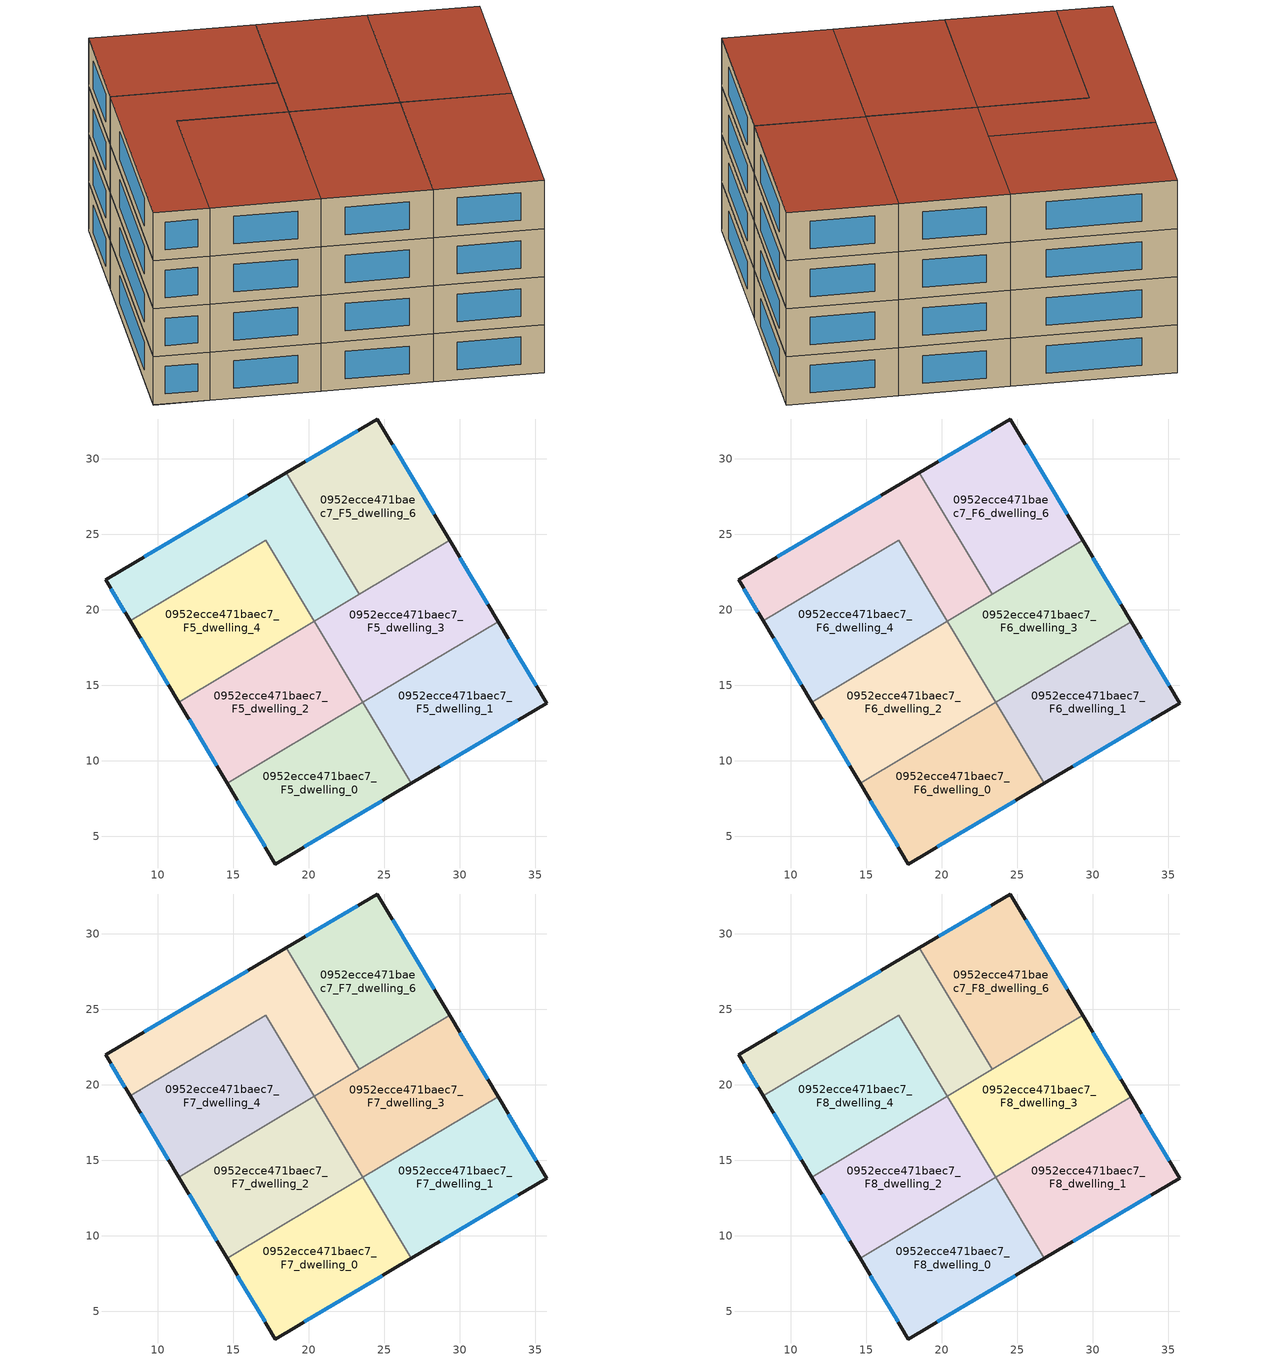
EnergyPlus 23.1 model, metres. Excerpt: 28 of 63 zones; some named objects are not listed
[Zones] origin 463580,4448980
0952ecce471baec7_F5_dwelling_0
 floor to 0952ecce471baec7_F4_dwelling_0 (EU_floor_Construction): 23.6,13.88 26.81,8.51 17.8,3.17 14.61,8.51 z15
 wall outside (EU_wall_Construction): 14.61,8.51 17.8,3.17 26.81,8.51 z15:18
 wall to 0952ecce471baec7_F5_dwelling_1 (EU_wall_Construction): 26.81,8.51 23.6,13.88 z15:18
 wall to 0952ecce471baec7_F5_dwelling_2 (EU_wall_Construction): 23.58,13.87 14.61,8.51 z15:18
 wall to 0952ecce471baec7_F5_dwelling_3 (EU_wall_Construction): 23.6,13.88 23.58,13.87 z15:18
 window (EU_Window_Construction): 19.73,4.31 24.88,7.36 / 15.29,7.37 17.11,4.31 z15.64:17.36
0952ecce471baec7_F5_dwelling_1
 floor to 0952ecce471baec7_F4_dwelling_1 (EU_floor_Construction): 32.54,19.22 35.77,13.82 26.81,8.51 23.6,13.88 z15
 wall outside (EU_wall_Construction): 26.81,8.51 35.77,13.82 32.54,19.22 z15:18
 wall to 0952ecce471baec7_F5_dwelling_3 (EU_wall_Construction): 32.54,19.22 23.6,13.88 z15:18
 window (EU_Window_Construction): 28.73,9.64 33.85,12.68 / 35.08,14.97 33.23,18.06 z15.64:17.36
0952ecce471baec7_F5_dwelling_2
 floor to 0952ecce471baec7_F4_dwelling_2 (EU_floor_Construction): 20.37,19.24 23.57,13.87 14.61,8.51 11.4,13.89 z15
 wall outside (EU_wall_Construction): 11.4,13.89 14.61,8.51 z15:18
 wall to 0952ecce471baec7_F5_dwelling_4 (EU_wall_Construction): 20.37,19.24 11.4,13.89 z15:18
 wall to 0952ecce471baec7_F5_dwelling_3 (EU_wall_Construction): 23.58,13.87 20.37,19.24 z15:18
 window (EU_Window_Construction): 12.09,12.74 13.92,9.67 z15.64:17.36
0952ecce471baec7_F5_dwelling_3
 floor to 0952ecce471baec7_F4_dwelling_3 (EU_floor_Construction): 29.33,24.59 32.54,19.22 23.57,13.87 20.37,19.24 z15
 wall outside (EU_wall_Construction): 32.54,19.22 29.33,24.59 z15:18
 wall to 0952ecce471baec7_F5_dwelling_6 (EU_wall_Construction): 29.33,24.59 23.34,21.02 z15:18
 wall to 0952ecce471baec7_F5_dwelling_5 (EU_wall_Construction): 23.34,21.02 20.37,19.24 z15:18
 window (EU_Window_Construction): 31.85,20.37 30.02,23.44 z15.64:17.36
0952ecce471baec7_F5_dwelling_4
 floor to 0952ecce471baec7_F4_dwelling_4 (EU_floor_Construction): 17.16,24.62 20.37,19.24 11.4,13.89 8.19,19.26 z15
 wall outside (EU_wall_Construction): 8.19,19.26 11.4,13.89 z15:18
 wall to 0952ecce471baec7_F5_dwelling_5 (EU_wall_Construction): 20.37,19.24 17.16,24.62 8.19,19.26 z15:18
 window (EU_Window_Construction): 8.88,18.11 10.71,15.04 z15.64:17.36
0952ecce471baec7_F5_dwelling_5
 floor to 0952ecce471baec7_F4_dwelling_5 (EU_floor_Construction): 18.53,29.07 23.34,21.02 20.37,19.24 17.16,24.62 8.19,19.26 6.57,21.98 z15
 wall outside (EU_wall_Construction): 18.53,29.07 6.57,21.98 8.19,19.26 z15:18
 wall to 0952ecce471baec7_F5_dwelling_6 (EU_wall_Construction): 23.34,21.02 18.53,29.07 z15:18
 window (EU_Window_Construction): 6.92,21.4 7.84,19.85 / 15.97,27.55 9.13,23.5 z15.64:17.36
0952ecce471baec7_F5_dwelling_6
 floor to 0952ecce471baec7_F4_dwelling_6 (EU_floor_Construction): 24.54,32.63 29.33,24.59 23.34,21.02 18.53,29.07 z15
 wall outside (EU_wall_Construction): 29.33,24.59 24.54,32.63 18.53,29.07 z15:18
 window (EU_Window_Construction): 23.25,31.87 19.82,29.83 / 28.31,26.32 25.57,30.91 z15.64:17.36
0952ecce471baec7_F6_dwelling_0
 floor to 0952ecce471baec7_F5_dwelling_0 (EU_floor_Construction): 23.6,13.88 26.81,8.51 17.8,3.17 14.61,8.51 z18
 wall outside (EU_wall_Construction): 14.61,8.51 17.8,3.17 26.81,8.51 z18:21
 wall to 0952ecce471baec7_F6_dwelling_1 (EU_wall_Construction): 26.81,8.51 23.6,13.88 z18:21
 wall to 0952ecce471baec7_F6_dwelling_2 (EU_wall_Construction): 23.58,13.87 14.61,8.51 z18:21
 wall to 0952ecce471baec7_F6_dwelling_3 (EU_wall_Construction): 23.6,13.88 23.58,13.87 z18:21
 window (EU_Window_Construction): 19.73,4.31 24.88,7.36 / 15.29,7.37 17.11,4.31 z18.64:20.36
0952ecce471baec7_F6_dwelling_1
 floor to 0952ecce471baec7_F5_dwelling_1 (EU_floor_Construction): 32.54,19.22 35.77,13.82 26.81,8.51 23.6,13.88 z18
 wall outside (EU_wall_Construction): 26.81,8.51 35.77,13.82 32.54,19.22 z18:21
 wall to 0952ecce471baec7_F6_dwelling_3 (EU_wall_Construction): 32.54,19.22 23.6,13.88 z18:21
 window (EU_Window_Construction): 28.73,9.64 33.85,12.68 / 35.08,14.97 33.23,18.06 z18.64:20.36
0952ecce471baec7_F6_dwelling_2
 floor to 0952ecce471baec7_F5_dwelling_2 (EU_floor_Construction): 20.37,19.24 23.57,13.87 14.61,8.51 11.4,13.89 z18
 wall outside (EU_wall_Construction): 11.4,13.89 14.61,8.51 z18:21
 wall to 0952ecce471baec7_F6_dwelling_4 (EU_wall_Construction): 20.37,19.24 11.4,13.89 z18:21
 wall to 0952ecce471baec7_F6_dwelling_3 (EU_wall_Construction): 23.58,13.87 20.37,19.24 z18:21
 window (EU_Window_Construction): 12.09,12.74 13.92,9.67 z18.64:20.36
0952ecce471baec7_F6_dwelling_3
 floor to 0952ecce471baec7_F5_dwelling_3 (EU_floor_Construction): 29.33,24.59 32.54,19.22 23.57,13.87 20.37,19.24 z18
 wall outside (EU_wall_Construction): 32.54,19.22 29.33,24.59 z18:21
 wall to 0952ecce471baec7_F6_dwelling_6 (EU_wall_Construction): 29.33,24.59 23.34,21.02 z18:21
 wall to 0952ecce471baec7_F6_dwelling_5 (EU_wall_Construction): 23.34,21.02 20.37,19.24 z18:21
 window (EU_Window_Construction): 31.85,20.37 30.02,23.44 z18.64:20.36
0952ecce471baec7_F6_dwelling_4
 floor to 0952ecce471baec7_F5_dwelling_4 (EU_floor_Construction): 17.16,24.62 20.37,19.24 11.4,13.89 8.19,19.26 z18
 wall outside (EU_wall_Construction): 8.19,19.26 11.4,13.89 z18:21
 wall to 0952ecce471baec7_F6_dwelling_5 (EU_wall_Construction): 20.37,19.24 17.16,24.62 8.19,19.26 z18:21
 window (EU_Window_Construction): 8.88,18.11 10.71,15.04 z18.64:20.36
0952ecce471baec7_F6_dwelling_5
 floor to 0952ecce471baec7_F5_dwelling_5 (EU_floor_Construction): 18.53,29.07 23.34,21.02 20.37,19.24 17.16,24.62 8.19,19.26 6.57,21.98 z18
 wall outside (EU_wall_Construction): 18.53,29.07 6.57,21.98 8.19,19.26 z18:21
 wall to 0952ecce471baec7_F6_dwelling_6 (EU_wall_Construction): 23.34,21.02 18.53,29.07 z18:21
 window (EU_Window_Construction): 6.92,21.4 7.84,19.85 / 15.97,27.55 9.13,23.5 z18.64:20.36
0952ecce471baec7_F6_dwelling_6
 floor to 0952ecce471baec7_F5_dwelling_6 (EU_floor_Construction): 24.54,32.63 29.33,24.59 23.34,21.02 18.53,29.07 z18
 wall outside (EU_wall_Construction): 29.33,24.59 24.54,32.63 18.53,29.07 z18:21
 window (EU_Window_Construction): 23.25,31.87 19.82,29.83 / 28.31,26.32 25.57,30.91 z18.64:20.36
0952ecce471baec7_F7_dwelling_0
 floor to 0952ecce471baec7_F6_dwelling_0 (EU_floor_Construction): 23.6,13.88 26.81,8.51 17.8,3.17 14.61,8.51 z21
 wall outside (EU_wall_Construction): 14.61,8.51 17.8,3.17 26.81,8.51 z21:24
 wall to 0952ecce471baec7_F7_dwelling_1 (EU_wall_Construction): 26.81,8.51 23.6,13.88 z21:24
 wall to 0952ecce471baec7_F7_dwelling_2 (EU_wall_Construction): 23.58,13.87 14.61,8.51 z21:24
 wall to 0952ecce471baec7_F7_dwelling_3 (EU_wall_Construction): 23.6,13.88 23.58,13.87 z21:24
 window (EU_Window_Construction): 19.73,4.31 24.88,7.36 / 15.29,7.37 17.11,4.31 z21.64:23.36
0952ecce471baec7_F7_dwelling_1
 floor to 0952ecce471baec7_F6_dwelling_1 (EU_floor_Construction): 32.54,19.22 35.77,13.82 26.81,8.51 23.6,13.88 z21
 wall outside (EU_wall_Construction): 26.81,8.51 35.77,13.82 32.54,19.22 z21:24
 wall to 0952ecce471baec7_F7_dwelling_3 (EU_wall_Construction): 32.54,19.22 23.6,13.88 z21:24
 window (EU_Window_Construction): 28.73,9.64 33.85,12.68 / 35.08,14.97 33.23,18.06 z21.64:23.36
0952ecce471baec7_F7_dwelling_2
 floor to 0952ecce471baec7_F6_dwelling_2 (EU_floor_Construction): 20.37,19.24 23.57,13.87 14.61,8.51 11.4,13.89 z21
 wall outside (EU_wall_Construction): 11.4,13.89 14.61,8.51 z21:24
 wall to 0952ecce471baec7_F7_dwelling_4 (EU_wall_Construction): 20.37,19.24 11.4,13.89 z21:24
 wall to 0952ecce471baec7_F7_dwelling_3 (EU_wall_Construction): 23.58,13.87 20.37,19.24 z21:24
 window (EU_Window_Construction): 12.09,12.74 13.92,9.67 z21.64:23.36
0952ecce471baec7_F7_dwelling_3
 floor to 0952ecce471baec7_F6_dwelling_3 (EU_floor_Construction): 29.33,24.59 32.54,19.22 23.57,13.87 20.37,19.24 z21
 wall outside (EU_wall_Construction): 32.54,19.22 29.33,24.59 z21:24
 wall to 0952ecce471baec7_F7_dwelling_6 (EU_wall_Construction): 29.33,24.59 23.34,21.02 z21:24
 wall to 0952ecce471baec7_F7_dwelling_5 (EU_wall_Construction): 23.34,21.02 20.37,19.24 z21:24
 window (EU_Window_Construction): 31.85,20.37 30.02,23.44 z21.64:23.36
0952ecce471baec7_F7_dwelling_4
 floor to 0952ecce471baec7_F6_dwelling_4 (EU_floor_Construction): 17.16,24.62 20.37,19.24 11.4,13.89 8.19,19.26 z21
 wall outside (EU_wall_Construction): 8.19,19.26 11.4,13.89 z21:24
 wall to 0952ecce471baec7_F7_dwelling_5 (EU_wall_Construction): 20.37,19.24 17.16,24.62 8.19,19.26 z21:24
 window (EU_Window_Construction): 8.88,18.11 10.71,15.04 z21.64:23.36
0952ecce471baec7_F7_dwelling_5
 floor to 0952ecce471baec7_F6_dwelling_5 (EU_floor_Construction): 18.53,29.07 23.34,21.02 20.37,19.24 17.16,24.62 8.19,19.26 6.57,21.98 z21
 wall outside (EU_wall_Construction): 18.53,29.07 6.57,21.98 8.19,19.26 z21:24
 wall to 0952ecce471baec7_F7_dwelling_6 (EU_wall_Construction): 23.34,21.02 18.53,29.07 z21:24
 window (EU_Window_Construction): 6.92,21.4 7.84,19.85 / 15.97,27.55 9.13,23.5 z21.64:23.36
0952ecce471baec7_F7_dwelling_6
 floor to 0952ecce471baec7_F6_dwelling_6 (EU_floor_Construction): 24.54,32.63 29.33,24.59 23.34,21.02 18.53,29.07 z21
 wall outside (EU_wall_Construction): 29.33,24.59 24.54,32.63 18.53,29.07 z21:24
 window (EU_Window_Construction): 23.25,31.87 19.82,29.83 / 28.31,26.32 25.57,30.91 z21.64:23.36
0952ecce471baec7_F8_dwelling_0
 floor to 0952ecce471baec7_F7_dwelling_0 (EU_floor_Construction): 23.6,13.88 26.81,8.51 17.8,3.17 14.61,8.51 z24
 wall outside (EU_wall_Construction): 14.61,8.51 17.8,3.17 26.81,8.51 z24:27
 wall to 0952ecce471baec7_F8_dwelling_1 (EU_wall_Construction): 26.81,8.51 23.6,13.88 z24:27
 wall to 0952ecce471baec7_F8_dwelling_2 (EU_wall_Construction): 23.58,13.87 14.61,8.51 z24:27
 wall to 0952ecce471baec7_F8_dwelling_3 (EU_wall_Construction): 23.6,13.88 23.58,13.87 z24:27
 window (EU_Window_Construction): 19.73,4.31 24.88,7.36 / 15.29,7.37 17.11,4.31 z24.64:26.36
 roof outside (EU_roof_Construction): 26.81,8.51 23.6,13.88 14.61,8.51 17.8,3.17 z27
0952ecce471baec7_F8_dwelling_1
 floor to 0952ecce471baec7_F7_dwelling_1 (EU_floor_Construction): 32.54,19.22 35.77,13.82 26.81,8.51 23.6,13.88 z24
 wall outside (EU_wall_Construction): 26.81,8.51 35.77,13.82 32.54,19.22 z24:27
 wall to 0952ecce471baec7_F8_dwelling_3 (EU_wall_Construction): 32.54,19.22 23.6,13.88 z24:27
 window (EU_Window_Construction): 28.73,9.64 33.85,12.68 / 35.08,14.97 33.23,18.06 z24.64:26.36
 roof outside (EU_roof_Construction): 35.77,13.82 32.54,19.22 23.6,13.88 26.81,8.51 z27
0952ecce471baec7_F8_dwelling_2
 floor to 0952ecce471baec7_F7_dwelling_2 (EU_floor_Construction): 20.37,19.24 23.57,13.87 14.61,8.51 11.4,13.89 z24
 wall outside (EU_wall_Construction): 11.4,13.89 14.61,8.51 z24:27
 wall to 0952ecce471baec7_F8_dwelling_4 (EU_wall_Construction): 20.37,19.24 11.4,13.89 z24:27
 wall to 0952ecce471baec7_F8_dwelling_3 (EU_wall_Construction): 23.58,13.87 20.37,19.24 z24:27
 window (EU_Window_Construction): 12.09,12.74 13.92,9.67 z24.64:26.36
 roof outside (EU_roof_Construction): 23.58,13.87 20.37,19.24 11.4,13.89 14.61,8.51 z27
0952ecce471baec7_F8_dwelling_3
 floor to 0952ecce471baec7_F7_dwelling_3 (EU_floor_Construction): 29.33,24.59 32.54,19.22 23.57,13.87 20.37,19.24 z24
 wall outside (EU_wall_Construction): 32.54,19.22 29.33,24.59 z24:27
 wall to 0952ecce471baec7_F8_dwelling_6 (EU_wall_Construction): 29.33,24.59 23.34,21.02 z24:27
 wall to 0952ecce471baec7_F8_dwelling_5 (EU_wall_Construction): 23.34,21.02 20.37,19.24 z24:27
 window (EU_Window_Construction): 31.85,20.37 30.02,23.44 z24.64:26.36
 roof outside (EU_roof_Construction): 32.54,19.22 29.33,24.59 20.37,19.24 23.57,13.87 z27
0952ecce471baec7_F8_dwelling_4
 floor to 0952ecce471baec7_F7_dwelling_4 (EU_floor_Construction): 17.16,24.62 20.37,19.24 11.4,13.89 8.19,19.26 z24
 wall outside (EU_wall_Construction): 8.19,19.26 11.4,13.89 z24:27
 wall to 0952ecce471baec7_F8_dwelling_5 (EU_wall_Construction): 20.37,19.24 17.16,24.62 8.19,19.26 z24:27
 window (EU_Window_Construction): 8.88,18.11 10.71,15.04 z24.64:26.36
 roof outside (EU_roof_Construction): 20.37,19.24 17.16,24.62 8.19,19.26 11.4,13.89 z27
0952ecce471baec7_F8_dwelling_5
 floor to 0952ecce471baec7_F7_dwelling_5 (EU_floor_Construction): 18.53,29.07 23.34,21.02 20.37,19.24 17.16,24.62 8.19,19.26 6.57,21.98 z24
 wall outside (EU_wall_Construction): 18.53,29.07 6.57,21.98 8.19,19.26 z24:27
 wall to 0952ecce471baec7_F8_dwelling_6 (EU_wall_Construction): 23.34,21.02 18.53,29.07 z24:27
 window (EU_Window_Construction): 6.92,21.4 7.84,19.85 / 15.97,27.55 9.13,23.5 z24.64:26.36
 roof outside (EU_roof_Construction): 23.34,21.02 18.53,29.07 6.57,21.98 8.19,19.26 17.16,24.62 20.37,19.24 z27
0952ecce471baec7_F8_dwelling_6
 floor to 0952ecce471baec7_F7_dwelling_6 (EU_floor_Construction): 24.54,32.63 29.33,24.59 23.34,21.02 18.53,29.07 z24
 wall outside (EU_wall_Construction): 29.33,24.59 24.54,32.63 18.53,29.07 z24:27
 window (EU_Window_Construction): 23.25,31.87 19.82,29.83 / 28.31,26.32 25.57,30.91 z24.64:26.36
 roof outside (EU_roof_Construction): 29.33,24.59 24.54,32.63 18.53,29.07 23.34,21.02 z27
[Building]
EU S2 Campaign: North Axis=0; Terrain=City; Solar Distribution=FullExterior
[Site:Location]
Yerevan-Zvartnots.Intl.AP: Latitude=40.15; Longitude=44.383; Time Zone=4; Elevation=854
[SizingPeriod:WeatherFileDays]
AnnualSizingPeriod: Begin Month=1; Begin Day of Month=1; End Month=12; End Day of Month=31; Day of Week for Start Day=Monday; Use Weather File Daylight Saving Period=No; Use Weather File Rain and Snow Indicators=No
[MATERIAL]
EU_InternalMass_Material: Roughness=MediumRough; Thickness=0.1; Conductivity=1; Density=1800; Specific Heat=900; Thermal Absorptance=0.9; Solar Absorptance=0.7; Visible Absorptance=0.7
[MATERIAL:NOMASS] Roughness=MediumRough; Thermal Absorptance=0.9; Solar Absorptance=0.7; Visible Absorptance=0.7
Name | Thermal Resistance
EU_wall_NoMass | 1.05043
EU_roof_NoMass | 1.45357
EU_floor_NoMass | 0.478065
[WINDOWMATERIAL:SIMPLEGLAZINGSYSTEM]
EU_Window_SimpleGlazing: UFactor=2.5566; Solar Heat Gain Coefficient=0.75; Visible Transmittance=0.75
[CONSTRUCTION]
EU_wall_Construction: EU_wall_NoMass
EU_roof_Construction: EU_roof_NoMass
EU_floor_Construction: EU_floor_NoMass
EU_Window_Construction: EU_Window_SimpleGlazing
EU_InternalMass_Construction: EU_InternalMass_Material
[ZONE] Type=1; Multiplier=1; Ceiling Height=autocalculate; Floor Area=autocalculate; Part of Total Floor Area=Yes
Name | Volume
0952ecce471baec7_F5_dwelling_0; 0952ecce471baec7_F6_dwelling_0; 0952ecce471baec7_F7_dwelling_0; 0952ecce471baec7_F8_dwelling_0 | 196.117
0952ecce471baec7_F5_dwelling_1; 0952ecce471baec7_F6_dwelling_1; 0952ecce471baec7_F7_dwelling_1; 0952ecce471baec7_F8_dwelling_1; 0952ecce471baec7_F5_dwelling_6; 0952ecce471baec7_F6_dwelling_6; 0952ecce471baec7_F7_dwelling_6; 0952ecce471baec7_F8_dwelling_6 | 196.136
0952ecce471baec7_F5_dwelling_2; 0952ecce471baec7_F6_dwelling_2; 0952ecce471baec7_F7_dwelling_2; 0952ecce471baec7_F8_dwelling_2 | 196.143
0952ecce471baec7_F5_dwelling_3; 0952ecce471baec7_F6_dwelling_3; 0952ecce471baec7_F7_dwelling_3; 0952ecce471baec7_F8_dwelling_3; 0952ecce471baec7_F5_dwelling_4; 0952ecce471baec7_F6_dwelling_4; 0952ecce471baec7_F7_dwelling_4; 0952ecce471baec7_F8_dwelling_4 | 196.126
0952ecce471baec7_F5_dwelling_5; 0952ecce471baec7_F6_dwelling_5; 0952ecce471baec7_F7_dwelling_5; 0952ecce471baec7_F8_dwelling_5 | 196.107
[INTERNALMASS] Construction=EU_InternalMass_Construction
Name | Zone or ZoneList | Surface Area
0952ecce471baec7_F5_dwelling_0_EU_InternalMass | 0952ecce471baec7_F5_dwelling_0 | 65.3737
0952ecce471baec7_F5_dwelling_1_EU_InternalMass | 0952ecce471baec7_F5_dwelling_1 | 65.3777
0952ecce471baec7_F5_dwelling_2_EU_InternalMass | 0952ecce471baec7_F5_dwelling_2 | 65.3802
0952ecce471baec7_F5_dwelling_3_EU_InternalMass | 0952ecce471baec7_F5_dwelling_3 | 65.3759
0952ecce471baec7_F5_dwelling_4_EU_InternalMass | 0952ecce471baec7_F5_dwelling_4 | 65.3762
0952ecce471baec7_F5_dwelling_5_EU_InternalMass | 0952ecce471baec7_F5_dwelling_5 | 65.3696
0952ecce471baec7_F5_dwelling_6_EU_InternalMass | 0952ecce471baec7_F5_dwelling_6 | 65.3808
0952ecce471baec7_F6_dwelling_0_EU_InternalMass | 0952ecce471baec7_F6_dwelling_0 | 65.3737
0952ecce471baec7_F6_dwelling_1_EU_InternalMass | 0952ecce471baec7_F6_dwelling_1 | 65.3777
0952ecce471baec7_F6_dwelling_2_EU_InternalMass | 0952ecce471baec7_F6_dwelling_2 | 65.3802
0952ecce471baec7_F6_dwelling_3_EU_InternalMass | 0952ecce471baec7_F6_dwelling_3 | 65.3759
0952ecce471baec7_F6_dwelling_4_EU_InternalMass | 0952ecce471baec7_F6_dwelling_4 | 65.3762
0952ecce471baec7_F6_dwelling_5_EU_InternalMass | 0952ecce471baec7_F6_dwelling_5 | 65.3696
0952ecce471baec7_F6_dwelling_6_EU_InternalMass | 0952ecce471baec7_F6_dwelling_6 | 65.3808
0952ecce471baec7_F7_dwelling_0_EU_InternalMass | 0952ecce471baec7_F7_dwelling_0 | 65.3737
0952ecce471baec7_F7_dwelling_1_EU_InternalMass | 0952ecce471baec7_F7_dwelling_1 | 65.3777
0952ecce471baec7_F7_dwelling_2_EU_InternalMass | 0952ecce471baec7_F7_dwelling_2 | 65.3802
0952ecce471baec7_F7_dwelling_3_EU_InternalMass | 0952ecce471baec7_F7_dwelling_3 | 65.3759
0952ecce471baec7_F7_dwelling_4_EU_InternalMass | 0952ecce471baec7_F7_dwelling_4 | 65.3762
0952ecce471baec7_F7_dwelling_5_EU_InternalMass | 0952ecce471baec7_F7_dwelling_5 | 65.3696
0952ecce471baec7_F7_dwelling_6_EU_InternalMass | 0952ecce471baec7_F7_dwelling_6 | 65.3808
0952ecce471baec7_F8_dwelling_0_EU_InternalMass | 0952ecce471baec7_F8_dwelling_0 | 65.3737
0952ecce471baec7_F8_dwelling_1_EU_InternalMass | 0952ecce471baec7_F8_dwelling_1 | 65.3777
0952ecce471baec7_F8_dwelling_2_EU_InternalMass | 0952ecce471baec7_F8_dwelling_2 | 65.3802
0952ecce471baec7_F8_dwelling_3_EU_InternalMass | 0952ecce471baec7_F8_dwelling_3 | 65.3759
0952ecce471baec7_F8_dwelling_4_EU_InternalMass | 0952ecce471baec7_F8_dwelling_4 | 65.3762
0952ecce471baec7_F8_dwelling_5_EU_InternalMass | 0952ecce471baec7_F8_dwelling_5 | 65.3696
0952ecce471baec7_F8_dwelling_6_EU_InternalMass | 0952ecce471baec7_F8_dwelling_6 | 65.3808
[OTHEREQUIPMENT] Fuel Type=Electricity; Design Level Calculation Method=Watts/Area; Power per Zone Floor Area=1; Fraction Latent=0; Fraction Radiant=0; Fraction Lost=0; Carbon Dioxide Generation Rate=0; EndUse Subcategory=EU_Step8_InternalGains
Name | Zone or ZoneList or Space or SpaceList | Schedule
EU_Step8_InternalGain_0952ecce471baec7_F5_dwelling_0_f000 | 0952ecce471baec7_F5_dwelling_0 | EU_Step8_GainSchedule_0952ecce471baec7_F5_dwelling_0_f000
EU_Step8_InternalGain_0952ecce471baec7_F5_dwelling_1_f000 | 0952ecce471baec7_F5_dwelling_1 | EU_Step8_GainSchedule_0952ecce471baec7_F5_dwelling_1_f000
EU_Step8_InternalGain_0952ecce471baec7_F5_dwelling_2_f000 | 0952ecce471baec7_F5_dwelling_2 | EU_Step8_GainSchedule_0952ecce471baec7_F5_dwelling_2_f000
EU_Step8_InternalGain_0952ecce471baec7_F5_dwelling_3_f000 | 0952ecce471baec7_F5_dwelling_3 | EU_Step8_GainSchedule_0952ecce471baec7_F5_dwelling_3_f000
EU_Step8_InternalGain_0952ecce471baec7_F5_dwelling_4_f000 | 0952ecce471baec7_F5_dwelling_4 | EU_Step8_GainSchedule_0952ecce471baec7_F5_dwelling_4_f000
EU_Step8_InternalGain_0952ecce471baec7_F5_dwelling_5_f000 | 0952ecce471baec7_F5_dwelling_5 | EU_Step8_GainSchedule_0952ecce471baec7_F5_dwelling_5_f000
EU_Step8_InternalGain_0952ecce471baec7_F5_dwelling_6_f000 | 0952ecce471baec7_F5_dwelling_6 | EU_Step8_GainSchedule_0952ecce471baec7_F5_dwelling_6_f000
EU_Step8_InternalGain_0952ecce471baec7_F6_dwelling_0_f000 | 0952ecce471baec7_F6_dwelling_0 | EU_Step8_GainSchedule_0952ecce471baec7_F6_dwelling_0_f000
EU_Step8_InternalGain_0952ecce471baec7_F6_dwelling_1_f000 | 0952ecce471baec7_F6_dwelling_1 | EU_Step8_GainSchedule_0952ecce471baec7_F6_dwelling_1_f000
EU_Step8_InternalGain_0952ecce471baec7_F6_dwelling_2_f000 | 0952ecce471baec7_F6_dwelling_2 | EU_Step8_GainSchedule_0952ecce471baec7_F6_dwelling_2_f000
EU_Step8_InternalGain_0952ecce471baec7_F6_dwelling_3_f000 | 0952ecce471baec7_F6_dwelling_3 | EU_Step8_GainSchedule_0952ecce471baec7_F6_dwelling_3_f000
EU_Step8_InternalGain_0952ecce471baec7_F6_dwelling_4_f000 | 0952ecce471baec7_F6_dwelling_4 | EU_Step8_GainSchedule_0952ecce471baec7_F6_dwelling_4_f000
EU_Step8_InternalGain_0952ecce471baec7_F6_dwelling_5_f000 | 0952ecce471baec7_F6_dwelling_5 | EU_Step8_GainSchedule_0952ecce471baec7_F6_dwelling_5_f000
EU_Step8_InternalGain_0952ecce471baec7_F6_dwelling_6_f000 | 0952ecce471baec7_F6_dwelling_6 | EU_Step8_GainSchedule_0952ecce471baec7_F6_dwelling_6_f000
EU_Step8_InternalGain_0952ecce471baec7_F7_dwelling_0_f000 | 0952ecce471baec7_F7_dwelling_0 | EU_Step8_GainSchedule_0952ecce471baec7_F7_dwelling_0_f000
EU_Step8_InternalGain_0952ecce471baec7_F7_dwelling_1_f000 | 0952ecce471baec7_F7_dwelling_1 | EU_Step8_GainSchedule_0952ecce471baec7_F7_dwelling_1_f000
EU_Step8_InternalGain_0952ecce471baec7_F7_dwelling_2_f000 | 0952ecce471baec7_F7_dwelling_2 | EU_Step8_GainSchedule_0952ecce471baec7_F7_dwelling_2_f000
EU_Step8_InternalGain_0952ecce471baec7_F7_dwelling_3_f000 | 0952ecce471baec7_F7_dwelling_3 | EU_Step8_GainSchedule_0952ecce471baec7_F7_dwelling_3_f000
EU_Step8_InternalGain_0952ecce471baec7_F7_dwelling_4_f000 | 0952ecce471baec7_F7_dwelling_4 | EU_Step8_GainSchedule_0952ecce471baec7_F7_dwelling_4_f000
EU_Step8_InternalGain_0952ecce471baec7_F7_dwelling_5_f000 | 0952ecce471baec7_F7_dwelling_5 | EU_Step8_GainSchedule_0952ecce471baec7_F7_dwelling_5_f000
EU_Step8_InternalGain_0952ecce471baec7_F7_dwelling_6_f000 | 0952ecce471baec7_F7_dwelling_6 | EU_Step8_GainSchedule_0952ecce471baec7_F7_dwelling_6_f000
EU_Step8_InternalGain_0952ecce471baec7_F8_dwelling_0_f000 | 0952ecce471baec7_F8_dwelling_0 | EU_Step8_GainSchedule_0952ecce471baec7_F8_dwelling_0_f000
EU_Step8_InternalGain_0952ecce471baec7_F8_dwelling_1_f000 | 0952ecce471baec7_F8_dwelling_1 | EU_Step8_GainSchedule_0952ecce471baec7_F8_dwelling_1_f000
EU_Step8_InternalGain_0952ecce471baec7_F8_dwelling_2_f000 | 0952ecce471baec7_F8_dwelling_2 | EU_Step8_GainSchedule_0952ecce471baec7_F8_dwelling_2_f000
EU_Step8_InternalGain_0952ecce471baec7_F8_dwelling_3_f000 | 0952ecce471baec7_F8_dwelling_3 | EU_Step8_GainSchedule_0952ecce471baec7_F8_dwelling_3_f000
EU_Step8_InternalGain_0952ecce471baec7_F8_dwelling_4_f000 | 0952ecce471baec7_F8_dwelling_4 | EU_Step8_GainSchedule_0952ecce471baec7_F8_dwelling_4_f000
EU_Step8_InternalGain_0952ecce471baec7_F8_dwelling_5_f000 | 0952ecce471baec7_F8_dwelling_5 | EU_Step8_GainSchedule_0952ecce471baec7_F8_dwelling_5_f000
EU_Step8_InternalGain_0952ecce471baec7_F8_dwelling_6_f000 | 0952ecce471baec7_F8_dwelling_6 | EU_Step8_GainSchedule_0952ecce471baec7_F8_dwelling_6_f000
[ZONEVENTILATION:DESIGNFLOWRATE] Schedule=EU_AlwaysOn; Design Flow Rate Calculation Method=AirChanges/Hour; Air Changes per Hour=0.557805; Ventilation Type=Natural; Fan Pressure Rise=0; Fan Total Efficiency=1; Constant Term Coefficient=1; Temperature Term Coefficient=0; Velocity Term Coefficient=0; Velocity Squared Term Coefficient=0; Minimum Indoor Temperature=-100; Maximum Indoor Temperature=100; Delta Temperature=-100; Minimum Outdoor Temperature=-100; Maximum Outdoor Temperature=100; Maximum Wind Speed=40
Name | Zone or ZoneList or Space or SpaceList
EU_ConstantAir_0952ecce471baec7_F5_dwelling_0 | 0952ecce471baec7_F5_dwelling_0
EU_ConstantAir_0952ecce471baec7_F5_dwelling_1 | 0952ecce471baec7_F5_dwelling_1
EU_ConstantAir_0952ecce471baec7_F5_dwelling_2 | 0952ecce471baec7_F5_dwelling_2
EU_ConstantAir_0952ecce471baec7_F5_dwelling_3 | 0952ecce471baec7_F5_dwelling_3
EU_ConstantAir_0952ecce471baec7_F5_dwelling_4 | 0952ecce471baec7_F5_dwelling_4
EU_ConstantAir_0952ecce471baec7_F5_dwelling_5 | 0952ecce471baec7_F5_dwelling_5
EU_ConstantAir_0952ecce471baec7_F5_dwelling_6 | 0952ecce471baec7_F5_dwelling_6
EU_ConstantAir_0952ecce471baec7_F6_dwelling_0 | 0952ecce471baec7_F6_dwelling_0
EU_ConstantAir_0952ecce471baec7_F6_dwelling_1 | 0952ecce471baec7_F6_dwelling_1
EU_ConstantAir_0952ecce471baec7_F6_dwelling_2 | 0952ecce471baec7_F6_dwelling_2
EU_ConstantAir_0952ecce471baec7_F6_dwelling_3 | 0952ecce471baec7_F6_dwelling_3
EU_ConstantAir_0952ecce471baec7_F6_dwelling_4 | 0952ecce471baec7_F6_dwelling_4
EU_ConstantAir_0952ecce471baec7_F6_dwelling_5 | 0952ecce471baec7_F6_dwelling_5
EU_ConstantAir_0952ecce471baec7_F6_dwelling_6 | 0952ecce471baec7_F6_dwelling_6
EU_ConstantAir_0952ecce471baec7_F7_dwelling_0 | 0952ecce471baec7_F7_dwelling_0
EU_ConstantAir_0952ecce471baec7_F7_dwelling_1 | 0952ecce471baec7_F7_dwelling_1
EU_ConstantAir_0952ecce471baec7_F7_dwelling_2 | 0952ecce471baec7_F7_dwelling_2
EU_ConstantAir_0952ecce471baec7_F7_dwelling_3 | 0952ecce471baec7_F7_dwelling_3
EU_ConstantAir_0952ecce471baec7_F7_dwelling_4 | 0952ecce471baec7_F7_dwelling_4
EU_ConstantAir_0952ecce471baec7_F7_dwelling_5 | 0952ecce471baec7_F7_dwelling_5
EU_ConstantAir_0952ecce471baec7_F7_dwelling_6 | 0952ecce471baec7_F7_dwelling_6
EU_ConstantAir_0952ecce471baec7_F8_dwelling_0 | 0952ecce471baec7_F8_dwelling_0
EU_ConstantAir_0952ecce471baec7_F8_dwelling_1 | 0952ecce471baec7_F8_dwelling_1
EU_ConstantAir_0952ecce471baec7_F8_dwelling_2 | 0952ecce471baec7_F8_dwelling_2
EU_ConstantAir_0952ecce471baec7_F8_dwelling_3 | 0952ecce471baec7_F8_dwelling_3
EU_ConstantAir_0952ecce471baec7_F8_dwelling_4 | 0952ecce471baec7_F8_dwelling_4
EU_ConstantAir_0952ecce471baec7_F8_dwelling_5 | 0952ecce471baec7_F8_dwelling_5
EU_ConstantAir_0952ecce471baec7_F8_dwelling_6 | 0952ecce471baec7_F8_dwelling_6
[HVACTEMPLATE:THERMOSTAT]
EU_HeatOnly_0952ecce471baec7_F8_dwelling_6: Constant Heating Setpoint=20; Constant Cooling Setpoint=50
[HVACTEMPLATE:ZONE:IDEALLOADSAIRSYSTEM] System Availability Schedule=EU_AlwaysOn; Maximum Heating Supply Air Temperature=50; Minimum Cooling Supply Air Temperature=13; Maximum Heating Supply Air Humidity Ratio=0.0156; Minimum Cooling Supply Air Humidity Ratio=0.0077; Heating Limit=NoLimit; Cooling Limit=NoLimit; Heating Availability Schedule=EU_AlwaysOn; Cooling Availability Schedule=EU_CoolingOff; Dehumidification Control Type=ConstantSensibleHeatRatio; Cooling Sensible Heat Ratio=0.7; Dehumidification Setpoint=60; Humidification Control Type=None; Humidification Setpoint=30; Outdoor Air Method=None; Outdoor Air Flow Rate per Person=0.00944; Outdoor Air Flow Rate per Zone Floor Area=0; Outdoor Air Flow Rate per Zone=0; Demand Controlled Ventilation Type=None; Outdoor Air Economizer Type=NoEconomizer; Heat Recovery Type=None; Sensible Heat Recovery Effectiveness=0.7; Latent Heat Recovery Effectiveness=0.65
Name | Template Thermostat
0952ecce471baec7_F5_dwelling_0 | EU_HeatOnly_0952ecce471baec7_F5_dwelling_0
0952ecce471baec7_F5_dwelling_1 | EU_HeatOnly_0952ecce471baec7_F5_dwelling_1
0952ecce471baec7_F5_dwelling_2 | EU_HeatOnly_0952ecce471baec7_F5_dwelling_2
0952ecce471baec7_F5_dwelling_3 | EU_HeatOnly_0952ecce471baec7_F5_dwelling_3
0952ecce471baec7_F5_dwelling_4 | EU_HeatOnly_0952ecce471baec7_F5_dwelling_4
0952ecce471baec7_F5_dwelling_5 | EU_HeatOnly_0952ecce471baec7_F5_dwelling_5
0952ecce471baec7_F5_dwelling_6 | EU_HeatOnly_0952ecce471baec7_F5_dwelling_6
0952ecce471baec7_F6_dwelling_0 | EU_HeatOnly_0952ecce471baec7_F6_dwelling_0
0952ecce471baec7_F6_dwelling_1 | EU_HeatOnly_0952ecce471baec7_F6_dwelling_1
0952ecce471baec7_F6_dwelling_2 | EU_HeatOnly_0952ecce471baec7_F6_dwelling_2
0952ecce471baec7_F6_dwelling_3 | EU_HeatOnly_0952ecce471baec7_F6_dwelling_3
0952ecce471baec7_F6_dwelling_4 | EU_HeatOnly_0952ecce471baec7_F6_dwelling_4
0952ecce471baec7_F6_dwelling_5 | EU_HeatOnly_0952ecce471baec7_F6_dwelling_5
0952ecce471baec7_F6_dwelling_6 | EU_HeatOnly_0952ecce471baec7_F6_dwelling_6
0952ecce471baec7_F7_dwelling_0 | EU_HeatOnly_0952ecce471baec7_F7_dwelling_0
0952ecce471baec7_F7_dwelling_1 | EU_HeatOnly_0952ecce471baec7_F7_dwelling_1
0952ecce471baec7_F7_dwelling_2 | EU_HeatOnly_0952ecce471baec7_F7_dwelling_2
0952ecce471baec7_F7_dwelling_3 | EU_HeatOnly_0952ecce471baec7_F7_dwelling_3
0952ecce471baec7_F7_dwelling_4 | EU_HeatOnly_0952ecce471baec7_F7_dwelling_4
0952ecce471baec7_F7_dwelling_5 | EU_HeatOnly_0952ecce471baec7_F7_dwelling_5
0952ecce471baec7_F7_dwelling_6 | EU_HeatOnly_0952ecce471baec7_F7_dwelling_6
0952ecce471baec7_F8_dwelling_0 | EU_HeatOnly_0952ecce471baec7_F8_dwelling_0
0952ecce471baec7_F8_dwelling_1 | EU_HeatOnly_0952ecce471baec7_F8_dwelling_1
0952ecce471baec7_F8_dwelling_2 | EU_HeatOnly_0952ecce471baec7_F8_dwelling_2
0952ecce471baec7_F8_dwelling_3 | EU_HeatOnly_0952ecce471baec7_F8_dwelling_3
0952ecce471baec7_F8_dwelling_4 | EU_HeatOnly_0952ecce471baec7_F8_dwelling_4
0952ecce471baec7_F8_dwelling_5 | EU_HeatOnly_0952ecce471baec7_F8_dwelling_5
0952ecce471baec7_F8_dwelling_6 | EU_HeatOnly_0952ecce471baec7_F8_dwelling_6
[SIZING:ZONE] Zone Cooling Design Supply Air Temperature Input Method=SupplyAirTemperature; Zone Cooling Design Supply Air Temperature=13; Zone Heating Design Supply Air Temperature Input Method=SupplyAirTemperature; Zone Heating Design Supply Air Temperature=50; Zone Cooling Design Supply Air Humidity Ratio=0.008; Zone Heating Design Supply Air Humidity Ratio=0.008; Cooling Design Air Flow Method=DesignDay; Cooling Design Air Flow Rate=0; Cooling Minimum Air Flow per Zone Floor Area=0.000762; Cooling Minimum Air Flow=0; Cooling Minimum Air Flow Fraction=0.2; Heating Design Air Flow Method=DesignDay; Heating Design Air Flow Rate=0; Heating Maximum Air Flow per Zone Floor Area=0.002032; Heating Maximum Air Flow=0.141576; Heating Maximum Air Flow Fraction=0.3; Account for Dedicated Outdoor Air System=No; Dedicated Outdoor Air System Control Strategy=NeutralSupplyAir; Dedicated Outdoor Air Low Setpoint Temperature for Design=autosize; Dedicated Outdoor Air High Setpoint Temperature for Design=autosize; Zone Load Sizing Method=Sensible Load Only No Latent Load; Zone Latent Cooling Design Supply Air Humidity Ratio Input Method=HumidityRatioDifference; Zone Cooling Design Supply Air Humidity Ratio Difference=0.005; Zone Latent Heating Design Supply Air Humidity Ratio Input Method=HumidityRatioDifference; Zone Humidification Design Supply Air Humidity Ratio Difference=0.005
0952ecce471baec7_F5_dwelling_0; 0952ecce471baec7_F5_dwelling_1; 0952ecce471baec7_F5_dwelling_2; 0952ecce471baec7_F5_dwelling_3; 0952ecce471baec7_F5_dwelling_4; 0952ecce471baec7_F5_dwelling_5; 0952ecce471baec7_F5_dwelling_6; 0952ecce471baec7_F6_dwelling_0; 0952ecce471baec7_F6_dwelling_1; 0952ecce471baec7_F6_dwelling_2; 0952ecce471baec7_F6_dwelling_3; 0952ecce471baec7_F6_dwelling_4; 0952ecce471baec7_F6_dwelling_5; 0952ecce471baec7_F6_dwelling_6; 0952ecce471baec7_F7_dwelling_0; 0952ecce471baec7_F7_dwelling_1; 0952ecce471baec7_F7_dwelling_2; 0952ecce471baec7_F7_dwelling_3; 0952ecce471baec7_F7_dwelling_4; 0952ecce471baec7_F7_dwelling_5; 0952ecce471baec7_F7_dwelling_6; 0952ecce471baec7_F8_dwelling_0; 0952ecce471baec7_F8_dwelling_1; 0952ecce471baec7_F8_dwelling_2; 0952ecce471baec7_F8_dwelling_3; 0952ecce471baec7_F8_dwelling_4; 0952ecce471baec7_F8_dwelling_5; 0952ecce471baec7_F8_dwelling_6
[SCHEDULE:CONSTANT]
Name | Hourly Value
EU_AlwaysOn | 1
EU_CoolingOff | 0
[SCHEDULE:FILE] Column Number=1; Rows to Skip at Top=0; Number of Hours of Data=8760; Column Separator=Comma; Interpolate to Timestep=No; Minutes per Item=60; Adjust Schedule for Daylight Savings=Yes
Name | File
EU_Step8_GainSchedule_0952ecce471baec7_F5_dwelling_0_f000 | ../../schedules/0952ecce471baec7/0952ecce471baec7_F5_dwelling_0_f000_gain.csv
EU_Step8_GainSchedule_0952ecce471baec7_F5_dwelling_1_f000 | ../../schedules/0952ecce471baec7/0952ecce471baec7_F5_dwelling_1_f000_gain.csv
EU_Step8_GainSchedule_0952ecce471baec7_F5_dwelling_2_f000 | ../../schedules/0952ecce471baec7/0952ecce471baec7_F5_dwelling_2_f000_gain.csv
EU_Step8_GainSchedule_0952ecce471baec7_F5_dwelling_3_f000 | ../../schedules/0952ecce471baec7/0952ecce471baec7_F5_dwelling_3_f000_gain.csv
EU_Step8_GainSchedule_0952ecce471baec7_F5_dwelling_4_f000 | ../../schedules/0952ecce471baec7/0952ecce471baec7_F5_dwelling_4_f000_gain.csv
EU_Step8_GainSchedule_0952ecce471baec7_F5_dwelling_5_f000 | ../../schedules/0952ecce471baec7/0952ecce471baec7_F5_dwelling_5_f000_gain.csv
EU_Step8_GainSchedule_0952ecce471baec7_F5_dwelling_6_f000 | ../../schedules/0952ecce471baec7/0952ecce471baec7_F5_dwelling_6_f000_gain.csv
EU_Step8_GainSchedule_0952ecce471baec7_F6_dwelling_0_f000 | ../../schedules/0952ecce471baec7/0952ecce471baec7_F6_dwelling_0_f000_gain.csv
EU_Step8_GainSchedule_0952ecce471baec7_F6_dwelling_1_f000 | ../../schedules/0952ecce471baec7/0952ecce471baec7_F6_dwelling_1_f000_gain.csv
EU_Step8_GainSchedule_0952ecce471baec7_F6_dwelling_2_f000 | ../../schedules/0952ecce471baec7/0952ecce471baec7_F6_dwelling_2_f000_gain.csv
EU_Step8_GainSchedule_0952ecce471baec7_F6_dwelling_3_f000 | ../../schedules/0952ecce471baec7/0952ecce471baec7_F6_dwelling_3_f000_gain.csv
EU_Step8_GainSchedule_0952ecce471baec7_F6_dwelling_4_f000 | ../../schedules/0952ecce471baec7/0952ecce471baec7_F6_dwelling_4_f000_gain.csv
EU_Step8_GainSchedule_0952ecce471baec7_F6_dwelling_5_f000 | ../../schedules/0952ecce471baec7/0952ecce471baec7_F6_dwelling_5_f000_gain.csv
EU_Step8_GainSchedule_0952ecce471baec7_F6_dwelling_6_f000 | ../../schedules/0952ecce471baec7/0952ecce471baec7_F6_dwelling_6_f000_gain.csv
EU_Step8_GainSchedule_0952ecce471baec7_F7_dwelling_0_f000 | ../../schedules/0952ecce471baec7/0952ecce471baec7_F7_dwelling_0_f000_gain.csv
EU_Step8_GainSchedule_0952ecce471baec7_F7_dwelling_1_f000 | ../../schedules/0952ecce471baec7/0952ecce471baec7_F7_dwelling_1_f000_gain.csv
EU_Step8_GainSchedule_0952ecce471baec7_F7_dwelling_2_f000 | ../../schedules/0952ecce471baec7/0952ecce471baec7_F7_dwelling_2_f000_gain.csv
EU_Step8_GainSchedule_0952ecce471baec7_F7_dwelling_3_f000 | ../../schedules/0952ecce471baec7/0952ecce471baec7_F7_dwelling_3_f000_gain.csv
EU_Step8_GainSchedule_0952ecce471baec7_F7_dwelling_4_f000 | ../../schedules/0952ecce471baec7/0952ecce471baec7_F7_dwelling_4_f000_gain.csv
EU_Step8_GainSchedule_0952ecce471baec7_F7_dwelling_5_f000 | ../../schedules/0952ecce471baec7/0952ecce471baec7_F7_dwelling_5_f000_gain.csv
EU_Step8_GainSchedule_0952ecce471baec7_F7_dwelling_6_f000 | ../../schedules/0952ecce471baec7/0952ecce471baec7_F7_dwelling_6_f000_gain.csv
EU_Step8_GainSchedule_0952ecce471baec7_F8_dwelling_0_f000 | ../../schedules/0952ecce471baec7/0952ecce471baec7_F8_dwelling_0_f000_gain.csv
EU_Step8_GainSchedule_0952ecce471baec7_F8_dwelling_1_f000 | ../../schedules/0952ecce471baec7/0952ecce471baec7_F8_dwelling_1_f000_gain.csv
EU_Step8_GainSchedule_0952ecce471baec7_F8_dwelling_2_f000 | ../../schedules/0952ecce471baec7/0952ecce471baec7_F8_dwelling_2_f000_gain.csv
EU_Step8_GainSchedule_0952ecce471baec7_F8_dwelling_3_f000 | ../../schedules/0952ecce471baec7/0952ecce471baec7_F8_dwelling_3_f000_gain.csv
EU_Step8_GainSchedule_0952ecce471baec7_F8_dwelling_4_f000 | ../../schedules/0952ecce471baec7/0952ecce471baec7_F8_dwelling_4_f000_gain.csv
EU_Step8_GainSchedule_0952ecce471baec7_F8_dwelling_5_f000 | ../../schedules/0952ecce471baec7/0952ecce471baec7_F8_dwelling_5_f000_gain.csv
EU_Step8_GainSchedule_0952ecce471baec7_F8_dwelling_6_f000 | ../../schedules/0952ecce471baec7/0952ecce471baec7_F8_dwelling_6_f000_gain.csv
